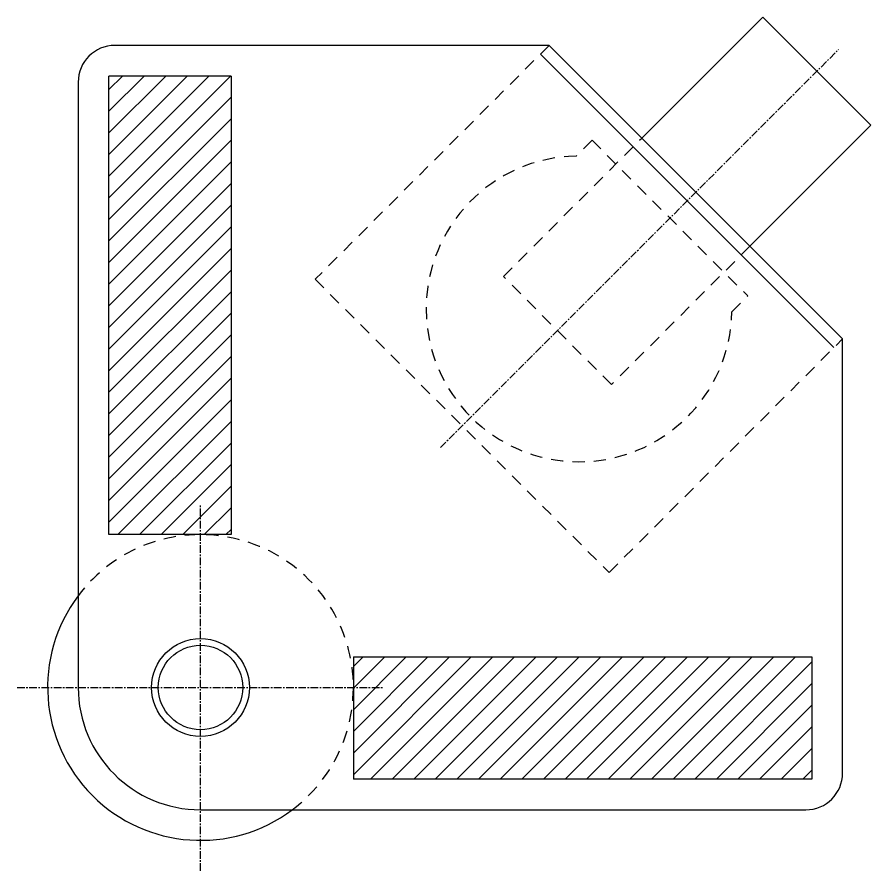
# Model space of a CAD drawing. Extents: x 1 to 226, y 0 to 337.
# Drawn here: x 66.7 to 206.4, y 197.8 to 337.5 of the extents above; entities that cross this region are included whole.
import ezdxf

# ---------------------------------------------------------------- set-up
doc = ezdxf.new("R2010")
doc.units = 0
doc.linetypes.add('CENTER', pattern=[2, 1.25, -0.25, 0.25, -0.25])
doc.linetypes.add('DASHED', pattern=[3.5, 2, -1.5])
doc.layers.get('0').update_dxf_attribs({"linetype": 'CONTINUOUS'})
doc.layers.add('CENTER', color=1, linetype='CENTER')

msp = doc.modelspace()

# ---------------------------------------------------------------- linework, layer by layer
at = {"color": 7, "linetype": 'CONTINUOUS'}
for p, q in [((168.9, 317.67), (188.7, 337.47)), ((188.7, 337.47), (206.38, 319.79)), ((153.74, 332.83), (82.74, 332.83)), ((153.74, 332.83), (201.74, 284.83)), ((152.33, 331.41), (200.33, 283.41)), ((76.74, 326.83), (76.74, 227.83)), ((206.38, 319.79), (186.58, 299.99)), ((201.74, 213.83), (201.74, 284.83)), ((96.74, 207.83), (195.74, 207.83))]:
    msp.add_line(p, q, dxfattribs=at)
at = {"color": 3, "linetype": 'DASHED'}
for p, q in [((153.74, 332.83), (115.49, 294.58)), ((146.28, 295.04), (168.9, 317.67)), ((160.77, 317.31), (158.19, 314.73)), ((160.77, 317.31), (186.23, 291.86)), ((186.58, 299.99), (163.95, 277.36)), ((163.95, 277.36), (146.28, 295.04)), ((115.49, 294.58), (163.56, 246.64)), ((183.65, 289.28), (186.23, 291.86)), ((163.56, 246.64), (201.74, 284.83))]:
    msp.add_line(p, q, dxfattribs=at)
at = {"color": 3, "linetype": 'CONTINUOUS'}
for p, q in [((81.74, 252.83), (81.74, 327.83)), ((101.74, 327.83), (81.74, 327.83)), ((81.74, 325.6), (83.97, 327.83)), ((81.74, 322.06), (87.51, 327.83)), ((81.74, 318.53), (91.05, 327.83)), ((81.74, 314.99), (94.58, 327.83)), ((81.74, 311.45), (98.12, 327.83)), ((81.74, 307.92), (101.65, 327.83)), ((101.74, 327.83), (101.74, 252.83)), ((81.74, 304.38), (101.74, 324.38)), ((81.74, 300.85), (101.74, 320.85)), ((81.74, 297.31), (101.74, 317.31)), ((81.74, 293.78), (101.74, 313.78)), ((81.74, 290.24), (101.74, 310.24)), ((81.74, 286.71), (101.74, 306.71)), ((81.74, 283.17), (101.74, 303.17)), ((81.74, 279.63), (101.74, 299.63)), ((81.74, 276.1), (101.74, 296.1)), ((81.74, 272.56), (101.74, 292.56)), ((81.74, 269.03), (101.74, 289.03)), ((81.74, 265.49), (101.74, 285.49)), ((81.74, 261.96), (101.74, 281.96)), ((81.74, 258.42), (101.74, 278.42)), ((81.74, 254.89), (101.74, 274.89)), ((83.22, 252.83), (101.74, 271.35)), ((86.76, 252.83), (101.74, 267.81)), ((90.29, 252.83), (101.74, 264.28)), ((93.83, 252.83), (101.74, 260.74)), ((97.36, 252.83), (101.74, 257.21)), ((101.74, 252.83), (81.74, 252.83)), ((100.9, 252.83), (101.74, 253.67)), ((121.74, 232.83), (196.74, 232.83)), ((121.74, 232.83), (121.74, 212.83)), ((121.74, 231.25), (123.32, 232.83)), ((121.74, 227.71), (126.86, 232.83)), ((121.74, 224.18), (130.4, 232.83)), ((121.74, 220.64), (133.93, 232.83)), ((121.74, 217.1), (137.47, 232.83)), ((121.74, 213.57), (141, 232.83)), ((124.54, 212.83), (144.54, 232.83)), ((128.07, 212.83), (148.07, 232.83)), ((131.61, 212.83), (151.61, 232.83)), ((135.14, 212.83), (155.14, 232.83)), ((138.68, 212.83), (158.68, 232.83)), ((142.22, 212.83), (162.22, 232.83)), ((145.75, 212.83), (165.75, 232.83)), ((149.29, 212.83), (169.29, 232.83)), ((152.82, 212.83), (172.82, 232.83)), ((156.36, 212.83), (176.36, 232.83)), ((159.89, 212.83), (179.89, 232.83)), ((163.43, 212.83), (183.43, 232.83)), ((166.96, 212.83), (186.96, 232.83)), ((170.5, 212.83), (190.5, 232.83)), ((174.04, 212.83), (194.04, 232.83)), ((177.57, 212.83), (196.74, 232)), ((196.74, 232.83), (196.74, 212.83)), ((181.11, 212.83), (196.74, 228.46)), ((184.64, 212.83), (196.74, 224.93)), ((188.18, 212.83), (196.74, 221.39)), ((191.71, 212.83), (196.74, 217.86)), ((195.25, 212.83), (196.74, 214.32)), ((196.74, 212.83), (121.74, 212.83))]:
    msp.add_line(p, q, dxfattribs=at)
at = {"color": 1, "linetype": 'CENTER'}
for p, q in [((96.74, 197.83), (96.74, 257.83)), ((66.74, 227.83), (126.74, 227.83))]:
    msp.add_line(p, q, dxfattribs=at)
at = {"color": 7, "linetype": 'CONTINUOUS'}
msp.add_circle((96.74, 227.83), 8, dxfattribs=at)
at = {"color": 3, "linetype": 'CONTINUOUS'}
msp.add_circle((96.74, 227.83), 6.9, dxfattribs=at)
at = {"color": 7, "linetype": 'CONTINUOUS'}
for centre, radius, start, end in [((82.74, 326.83), 6, 90, 180), ((96.74, 227.83), 20, 180, 270), ((195.74, 213.83), 6, 270, 360)]:
    msp.add_arc(centre, radius, start, end, dxfattribs=at)
at = {"color": 3, "linetype": 'DASHED'}
for centre, start, end in [((158.65, 289.74), 91.0545, 358.9455), ((96.74, 227.83), 306.8699, 143.1301)]:
    msp.add_arc(centre, 25, start, end, dxfattribs=at)
msp.add_arc((96.74, 227.83), 25, 143.1301, 306.8699)
at = {"layer": 'CENTER', "color": 1, "linetype": 'CENTER'}
msp.add_line((135.99, 267.08), (201.08, 332.16), dxfattribs=at)

doc.saveas('drawing.dxf')
